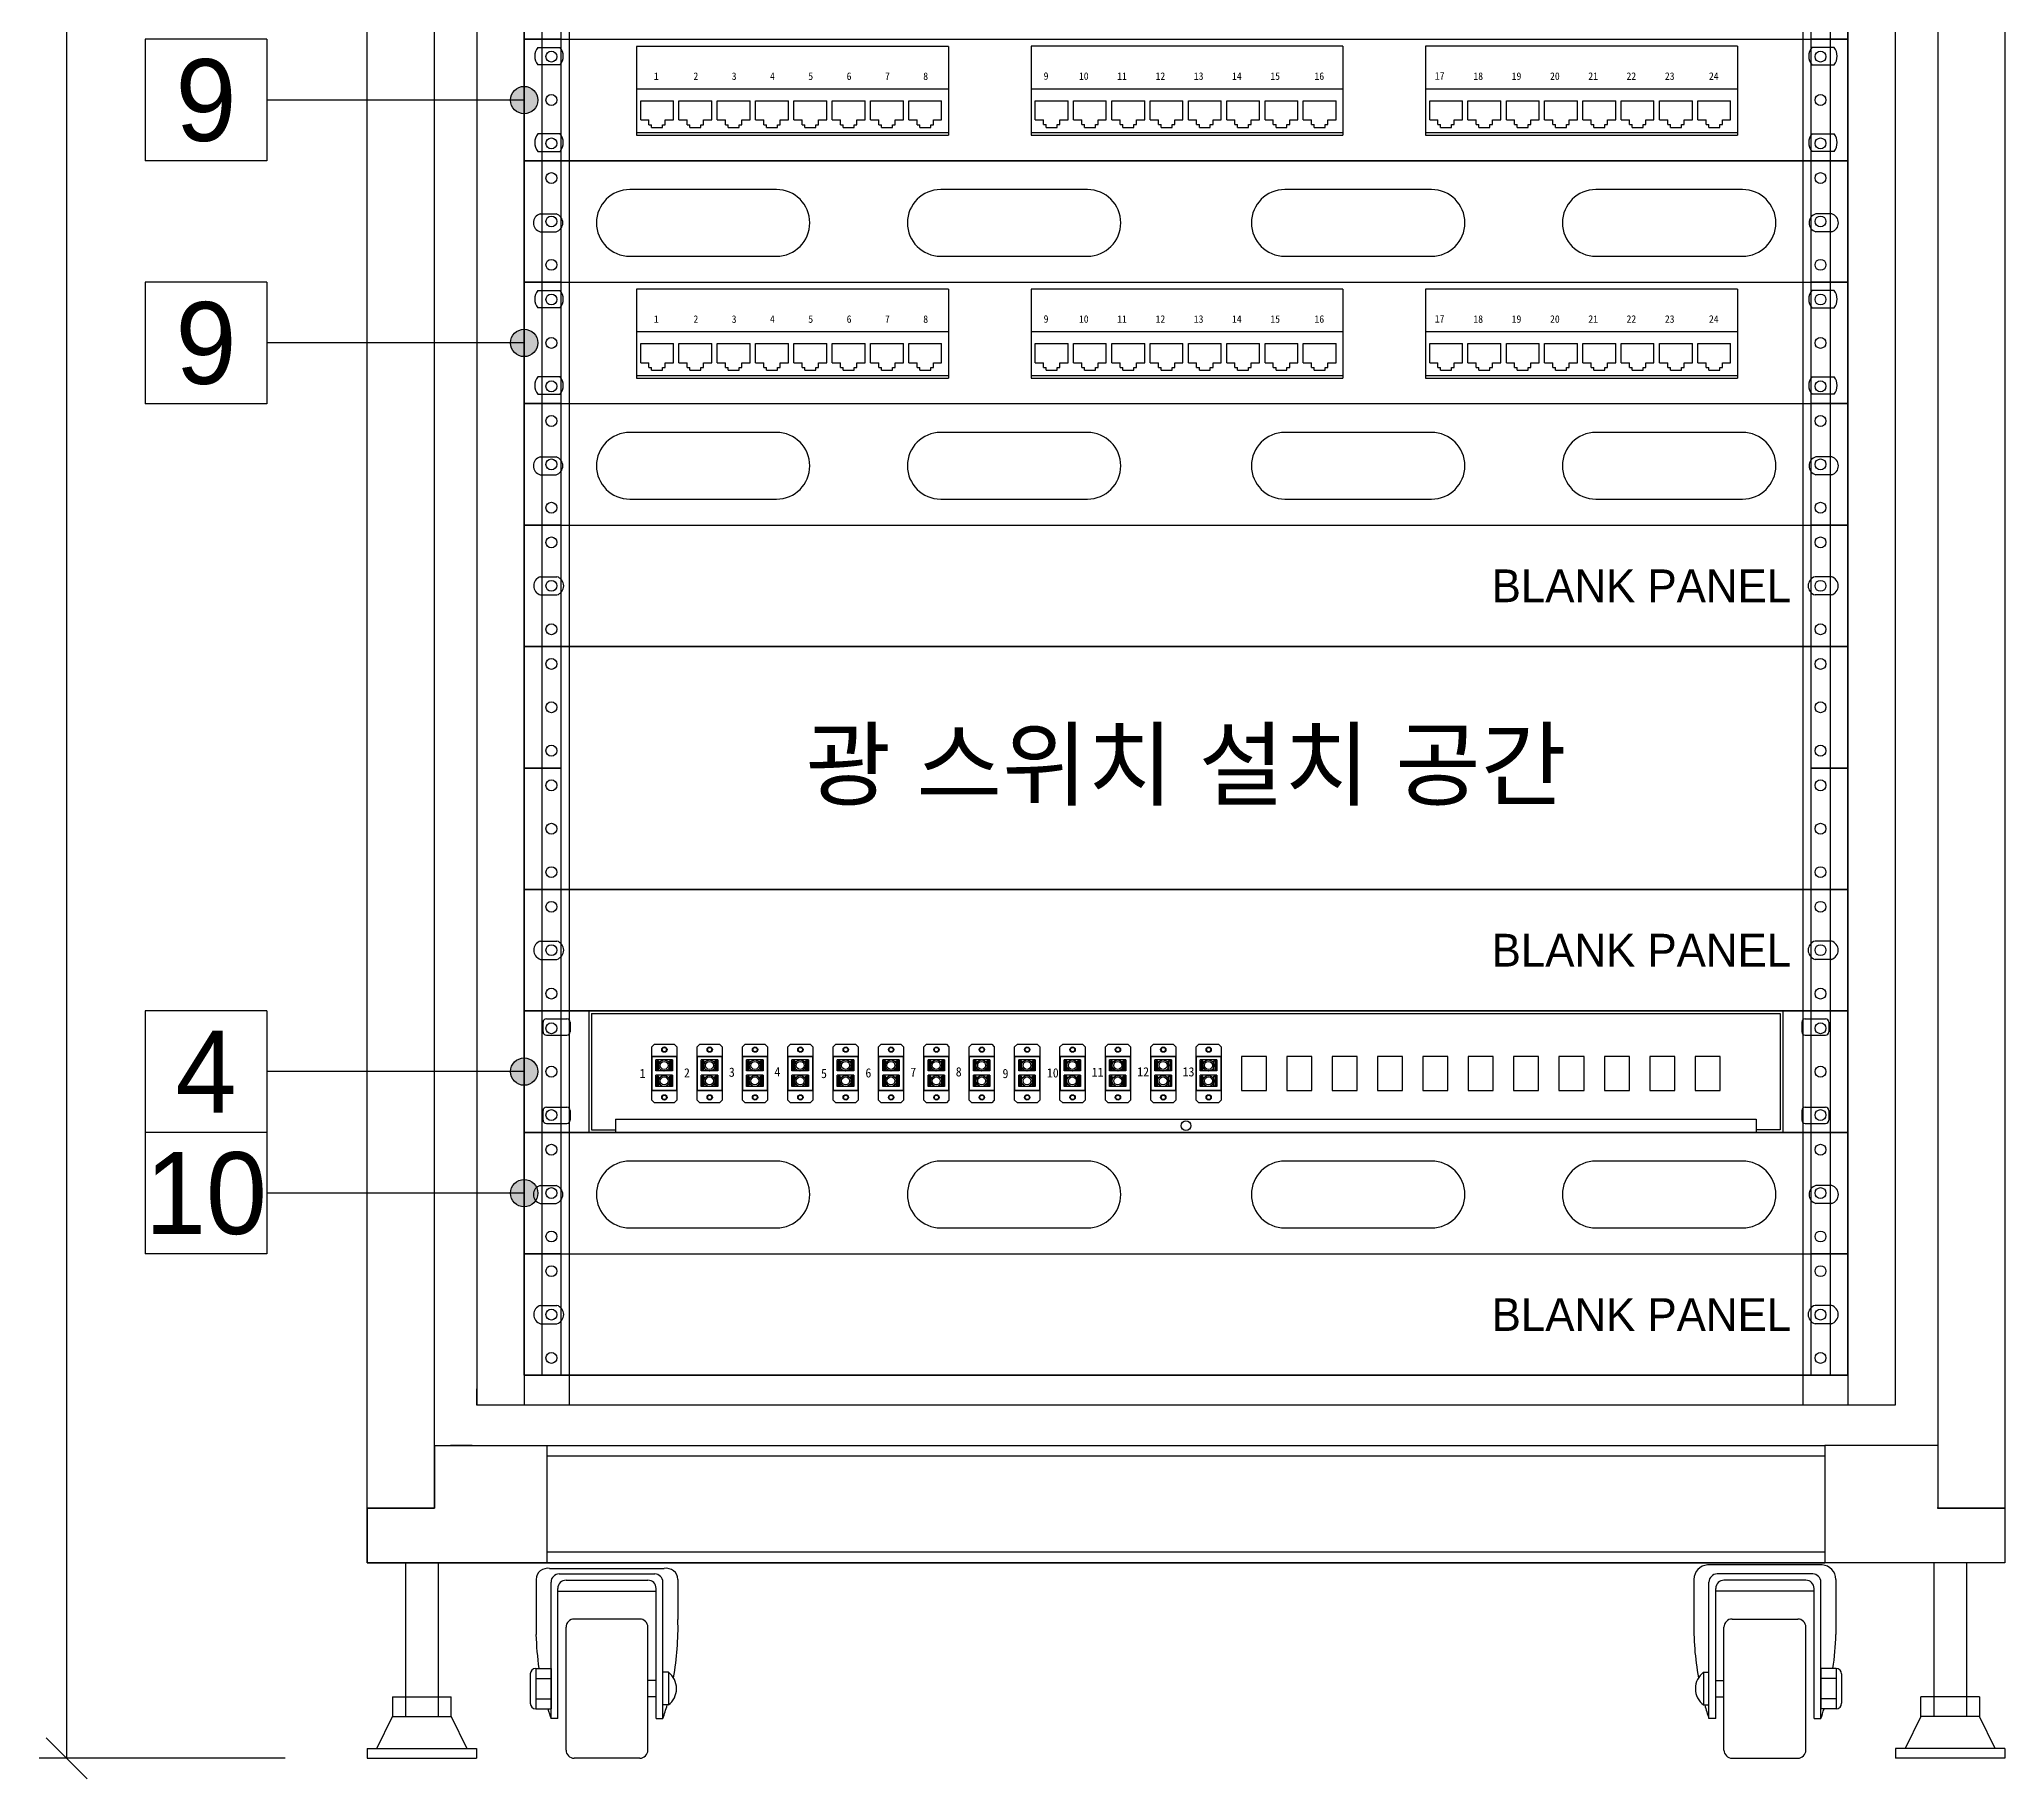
# Model space of a CAD drawing. Header units: millimetres. Extents: x 0 to 84100, y 0 to 29700.
# Drawn here: x 47709 to 52030, y 12669 to 16493 of the extents above; entities that cross this region are included whole.
import ezdxf
from ezdxf.enums import TextEntityAlignment as Align

# ---------------------------------------------------------------- set-up
doc = ezdxf.new("R2010")
doc.units = ezdxf.units.MM
doc.header["$LTSCALE"] = 1000
doc.layers.add('KEC-TEXT', color=6, linetype='Continuous')
doc.styles.add('나눔고딕', font='')
doc.styles.add('돋움체', font='')
doc.styles.get('나눔고딕').set_extended_font_data('나눔고딕')
doc.styles.get('돋움체').set_extended_font_data('DotumChe')

# ---------------------------------------------------------------- blocks, each defined once
blk = doc.blocks.new('_Oblique')
at = {"color": 0, "linetype": 'ByBlock', "lineweight": -2}
blk.add_line((-0.5, -0.5), (0.5, 0.5), dxfattribs=at)
blk = doc.blocks.new('RACK_36U')
at = {"color": 0}
for p, q in [((0, 1780), (0, 1800)), ((0, 1800), (600, 1800)), ((65.85, 1757), (65.85, 1800)), ((534.15, 1800), (65.85, 1800)), ((65.85, 1757), (65.85, 1799.91)), ((65.85, 1796), (534.15, 1796)), ((534.15, 1757), (534.15, 1800)), ((534.15, 1765.71), (534.15, 1799.91)), ((600, 1780), (600, 1800)), ((65.85, 1762.8), (65.85, 1792.8)), ((534.15, 1762.8), (534.15, 1792.8)), ((24.5, 1780), (0, 1780)), ((0, 1780), (24.5, 1780)), ((24.5, 1780), (24.5, 91.6)), ((575.5, 1780), (575.5, 91.6)), ((575.5, 1780), (600, 1780)), ((600, 1780), (575.5, 1780)), ((600, 1780), (600, 91.6)), ((65.85, 1757), (65.85, 1765.6)), ((534.15, 1760.91), (65.85, 1760.91)), ((24.5, 1757), (65.85, 1757)), ((40.15, 1757), (40.15, 129.3)), ((57.5, 1757), (57.5, 129.3)), ((534.15, 1757), (65.85, 1757)), ((65.85, 1757), (526.05, 1757)), ((73.95, 1757), (73.95, 129.3)), ((526.05, 1757), (526.05, 129.3)), ((559.85, 1757), (534.15, 1757)), ((542.5, 1757), (542.5, 129.3)), ((559.85, 1757), (575.5, 1757)), ((559.85, 1757), (559.85, 129.3)), ((542.5, 1742.3), (57.5, 1742.3)), ((64, 1742.3), (64, 140.3)), ((71, 1742.3), (64, 1742.3)), ((529, 1742.3), (536, 1742.3)), ((536, 1742.3), (536, 140.3)), ((71, 1697.8), (64, 1697.8)), ((529, 1697.8), (536, 1697.8)), ((71, 1653.3), (64, 1653.3)), ((529, 1653.3), (536, 1653.3)), ((71, 1608.8), (64, 1608.8)), ((529, 1608.8), (536, 1608.8)), ((71, 1564.3), (64, 1564.3)), ((529, 1564.3), (536, 1564.3)), ((71, 1519.8), (64, 1519.8)), ((529, 1519.8), (536, 1519.8)), ((71, 1475.3), (64, 1475.3)), ((529, 1475.3), (536, 1475.3)), ((71, 1430.8), (64, 1430.8)), ((529, 1430.8), (536, 1430.8)), ((71, 1386.3), (64, 1386.3)), ((529, 1386.3), (536, 1386.3)), ((71, 1341.8), (64, 1341.8)), ((529, 1341.8), (536, 1341.8)), ((71, 1297.3), (64, 1297.3)), ((529, 1297.3), (536, 1297.3)), ((71, 1252.8), (64, 1252.8)), ((529, 1252.8), (536, 1252.8)), ((71, 1208.3), (64, 1208.3)), ((529, 1208.3), (536, 1208.3)), ((71, 1163.8), (64, 1163.8)), ((529, 1163.8), (536, 1163.8)), ((71, 1119.3), (64, 1119.3)), ((529, 1119.3), (536, 1119.3)), ((71, 1074.8), (64, 1074.8)), ((529, 1074.8), (536, 1074.8)), ((71, 1030.3), (64, 1030.3)), ((529, 1030.3), (536, 1030.3)), ((71, 985.8), (64, 985.8)), ((529, 985.8), (536, 985.8)), ((71, 941.3), (64, 941.3)), ((529, 941.3), (536, 941.3)), ((71, 896.8), (64, 896.8)), ((529, 896.8), (536, 896.8)), ((71, 852.3), (64, 852.3)), ((529, 852.3), (536, 852.3)), ((71, 807.8), (64, 807.8)), ((529, 807.8), (536, 807.8)), ((71, 763.3), (64, 763.3)), ((529, 763.3), (536, 763.3)), ((71, 718.8), (64, 718.8)), ((529, 718.8), (536, 718.8)), ((71, 674.3), (64, 674.3)), ((529, 674.3), (536, 674.3)), ((71, 629.8), (64, 629.8)), ((529, 629.8), (536, 629.8)), ((71, 585.3), (64, 585.3)), ((529, 585.3), (536, 585.3)), ((71, 540.8), (64, 540.8)), ((529, 540.8), (536, 540.8)), ((71, 496.3), (64, 496.3)), ((529, 496.3), (536, 496.3)), ((71, 451.8), (64, 451.8)), ((529, 451.8), (536, 451.8)), ((71, 407.3), (64, 407.3)), ((529, 407.3), (536, 407.3)), ((71, 362.8), (64, 362.8)), ((529, 362.8), (536, 362.8)), ((71, 318.3), (64, 318.3)), ((529, 318.3), (536, 318.3)), ((71, 273.8), (64, 273.8)), ((529, 273.8), (536, 273.8)), ((71, 229.3), (64, 229.3)), ((529, 229.3), (536, 229.3)), ((57.5, 140.3), (542.5, 140.3)), ((40.15, 129.3), (40.15, 135.3)), ((57.65, 129.3), (40.15, 129.3)), ((559.85, 129.3), (40.15, 129.3)), ((24.7, 114.6), (24.7, 91.6)), ((24.7, 114.6), (65.85, 114.6)), ((38.5, 114.6), (30.5, 114.6)), ((65.85, 114.6), (534.15, 114.6)), ((65.85, 114.6), (65.85, 71.69)), ((65.85, 114.6), (65.85, 106)), ((65.85, 114.6), (65.85, 71.6)), ((534.15, 110.69), (65.85, 110.69)), ((65.85, 108.8), (65.85, 78.8)), ((534.15, 114.6), (534.15, 110.69)), ((534.15, 114.6), (534.15, 106)), ((534.15, 114.6), (534.15, 71.6)), ((575.5, 114.6), (534.15, 114.6)), ((534.15, 108.8), (534.15, 78.8)), ((24.5, 91.6), (0, 91.6)), ((0, 91.6), (0, 71.6)), ((0, 91.6), (24.7, 91.6)), ((18, 91.6), (6, 91.6)), ((24.7, 91.6), (24.5, 91.6)), ((600, 91.6), (575.3, 91.6)), ((575.5, 91.6), (600, 91.6)), ((600, 91.6), (600, 71.6)), ((65.85, 75.6), (534.15, 75.6)), ((0, 71.6), (65.85, 71.6)), ((14, 71.6, -31.6), (14, 22.5)), ((26, 71.6, -31.6), (26, 22.5)), ((61.85, 65.5, 31.6), (61.85, 45.28, 31.6)), ((65.85, 71.6), (534.15, 71.6)), ((66.85, 69.5, 31.6), (108.85, 69.5, 31.6)), ((70.35, 67.5, 31.6), (105.35, 67.5, 31.6)), ((72.85, 65.2, 31.6), (102.85, 65.2, 31.6)), ((113.85, 65.5, 31.6), (113.85, 50.88, 31.6)), ((486.15, 65.5, 31.6), (486.15, 50.88, 31.6)), ((533.15, 70.8, 31.6), (491.15, 70.8, 31.6)), ((529.65, 67.5, 31.6), (494.65, 67.5, 31.6)), ((527.15, 65.2, 31.6), (497.15, 65.2, 31.6)), ((600, 71.6), (534.15, 71.6)), ((538.15, 65.5, 31.6), (538.15, 45.28, 31.6)), ((574, 71.6, -31.6), (574, 22.5)), ((586, 71.6, -31.6), (586, 22.5)), ((67.35, 14.5, 31.6), (67.35, 64.5, 31.6)), ((69.85, 14.5, 31.6), (69.85, 62.2, 31.6)), ((69.85, 61.2, 31.6), (105.85, 61.2, 31.6)), ((105.85, 14.5, 31.6), (105.85, 62.2, 31.6)), ((108.35, 14.5, 31.6), (108.35, 64.5, 31.6)), ((491.65, 14.5, 31.6), (491.65, 64.5, 31.6)), ((494.15, 14.5, 31.6), (494.15, 62.2, 31.6)), ((530.15, 61.2, 31.6), (494.15, 61.2, 31.6)), ((530.15, 14.5, 31.6), (530.15, 62.2, 31.6)), ((532.65, 14.5, 31.6), (532.65, 64.5, 31.6)), ((99.85, 51, 31.6), (75.85, 51, 31.6)), ((500.15, 51, 31.6), (524.15, 51, 31.6)), ((72.85, 3, 31.6), (72.85, 48, 31.6)), ((102.85, 3, 31.6), (102.85, 48, 31.6)), ((497.15, 3, 31.6), (497.15, 48, 31.6)), ((527.15, 3, 31.6), (527.15, 48, 31.6)), ((59.75, 30.89, 31.6), (59.75, 20.11, 31.6)), ((61.75, 32.89, 31.6), (61.75, 18.11, 31.6)), ((61.75, 32.89, 31.6), (67.35, 32.89, 31.6)), ((61.75, 29.2, 31.6), (67.35, 29.2, 31.6)), ((67.35, 32.89, 31.6), (67.35, 18.11, 31.6)), ((110.35, 31.5, 31.6), (108.35, 31.5, 31.6)), ((110.35, 31.5, 31.6), (110.35, 19.5, 31.6)), ((489.65, 31.5, 31.6), (491.65, 31.5, 31.6)), ((489.65, 31.5, 31.6), (489.65, 19.5, 31.6)), ((532.65, 32.89, 31.6), (532.65, 18.11, 31.6)), ((538.25, 32.89, 31.6), (532.65, 32.89, 31.6)), ((538.25, 29.2, 31.6), (532.65, 29.2, 31.6)), ((538.25, 32.89, 31.6), (538.25, 18.11, 31.6)), ((540.25, 30.89, 31.6), (540.25, 20.11, 31.6)), ((9.25, 22.5), (30.75, 22.5)), ((9.25, 22.5), (9.25, 15.3)), ((14, 22.5), (14, 15.3)), ((26, 22.5), (26, 15.3)), ((30.75, 15.3), (30.75, 22.5)), ((61.75, 21.8, 31.6), (67.35, 21.8, 31.6)), ((105.85, 28.5, 31.6), (102.85, 28.5, 31.6)), ((105.85, 22.5, 31.6), (102.85, 22.5, 31.6)), ((494.15, 28.5, 31.6), (497.15, 28.5, 31.6)), ((494.15, 22.5, 31.6), (497.15, 22.5, 31.6)), ((538.25, 21.8, 31.6), (532.65, 21.8, 31.6)), ((590.75, 22.5), (569.25, 22.5)), ((569.25, 15.3), (569.25, 22.5)), ((574, 22.5), (574, 15.3)), ((586, 22.5), (586, 15.3)), ((590.75, 22.5), (590.75, 15.3)), ((3.5, 3.5), (9.25, 15.3)), ((9.25, 15.3), (30.75, 15.3)), ((30.75, 15.3), (36.5, 3.5)), ((61.75, 18.11, 31.6), (67.35, 18.11, 31.6)), ((69.85, 14.5, 31.6), (67.35, 14.5, 31.6)), ((105.85, 14.5, 31.6), (108.35, 14.5, 31.6)), ((110.35, 19.5, 31.6), (108.35, 19.5, 31.6)), ((489.65, 19.5, 31.6), (491.65, 19.5, 31.6)), ((494.15, 14.5, 31.6), (491.65, 14.5, 31.6)), ((530.15, 14.5, 31.6), (532.65, 14.5, 31.6)), ((538.25, 18.11, 31.6), (532.65, 18.11, 31.6)), ((569.25, 15.3), (563.5, 3.5)), ((590.75, 15.3), (569.25, 15.3)), ((596.5, 3.5), (590.75, 15.3)), ((0, 3.5), (0, 0)), ((0, 3.5), (40, 3.5)), ((0, 0), (40, 0)), ((40, 3.5), (40, 0)), ((99.85, 0, 31.6), (75.85, 0, 31.6)), ((500.15, 0, 31.6), (524.15, 0, 31.6)), ((560, 3.5), (560, 0)), ((600, 3.5), (560, 3.5)), ((600, 0), (560, 0)), ((600, 3.5), (600, 0))]:
    blk.add_line(p, q, dxfattribs=at)
for points in [[(0, 1800), (600, 1800), (600, 71.6), (0, 71.6)], [(57.5, 1742.3), (71, 1742.3), (71, 1697.8), (57.5, 1697.8)], [(542.5, 1742.3), (529, 1742.3), (529, 1697.8), (542.5, 1697.8)], [(57.5, 1697.8), (71, 1697.8), (71, 1653.3), (57.5, 1653.3)], [(542.5, 1697.8), (529, 1697.8), (529, 1653.3), (542.5, 1653.3)], [(57.5, 1653.3), (71, 1653.3), (71, 1608.8), (57.5, 1608.8)], [(542.5, 1653.3), (529, 1653.3), (529, 1608.8), (542.5, 1608.8)], [(57.5, 1608.8), (71, 1608.8), (71, 1564.3), (57.5, 1564.3)], [(542.5, 1608.8), (529, 1608.8), (529, 1564.3), (542.5, 1564.3)], [(57.5, 1564.3), (71, 1564.3), (71, 1519.8), (57.5, 1519.8)], [(542.5, 1564.3), (529, 1564.3), (529, 1519.8), (542.5, 1519.8)], [(57.5, 1519.8), (71, 1519.8), (71, 1475.3), (57.5, 1475.3)], [(542.5, 1519.8), (529, 1519.8), (529, 1475.3), (542.5, 1475.3)], [(57.5, 1475.3), (71, 1475.3), (71, 1430.8), (57.5, 1430.8)], [(542.5, 1475.3), (529, 1475.3), (529, 1430.8), (542.5, 1430.8)], [(57.5, 1430.8), (71, 1430.8), (71, 1386.3), (57.5, 1386.3)], [(542.5, 1430.8), (529, 1430.8), (529, 1386.3), (542.5, 1386.3)], [(57.5, 1386.3), (71, 1386.3), (71, 1341.8), (57.5, 1341.8)], [(542.5, 1386.3), (529, 1386.3), (529, 1341.8), (542.5, 1341.8)], [(57.5, 1341.8), (71, 1341.8), (71, 1297.3), (57.5, 1297.3)], [(542.5, 1341.8), (529, 1341.8), (529, 1297.3), (542.5, 1297.3)], [(57.5, 1297.3), (71, 1297.3), (71, 1252.8), (57.5, 1252.8)], [(542.5, 1297.3), (529, 1297.3), (529, 1252.8), (542.5, 1252.8)], [(57.5, 1252.8), (71, 1252.8), (71, 1208.3), (57.5, 1208.3)], [(542.5, 1252.8), (529, 1252.8), (529, 1208.3), (542.5, 1208.3)], [(57.5, 1208.3), (71, 1208.3), (71, 1163.8), (57.5, 1163.8)], [(542.5, 1208.3), (529, 1208.3), (529, 1163.8), (542.5, 1163.8)], [(57.5, 1163.8), (71, 1163.8), (71, 1119.3), (57.5, 1119.3)], [(542.5, 1163.8), (529, 1163.8), (529, 1119.3), (542.5, 1119.3)], [(57.5, 1119.3), (71, 1119.3), (71, 1074.8), (57.5, 1074.8)], [(542.5, 1119.3), (529, 1119.3), (529, 1074.8), (542.5, 1074.8)], [(57.5, 1074.8), (71, 1074.8), (71, 1030.3), (57.5, 1030.3)], [(542.5, 1074.8), (529, 1074.8), (529, 1030.3), (542.5, 1030.3)], [(57.5, 1030.3), (71, 1030.3), (71, 985.8), (57.5, 985.8)], [(542.5, 1030.3), (529, 1030.3), (529, 985.8), (542.5, 985.8)], [(57.5, 985.8), (71, 985.8), (71, 941.3), (57.5, 941.3)], [(542.5, 985.8), (529, 985.8), (529, 941.3), (542.5, 941.3)], [(57.5, 941.3), (71, 941.3), (71, 896.8), (57.5, 896.8)], [(542.5, 941.3), (529, 941.3), (529, 896.8), (542.5, 896.8)], [(57.5, 896.8), (71, 896.8), (71, 852.3), (57.5, 852.3)], [(542.5, 896.8), (529, 896.8), (529, 852.3), (542.5, 852.3)], [(57.5, 852.3), (71, 852.3), (71, 807.8), (57.5, 807.8)], [(542.5, 852.3), (529, 852.3), (529, 807.8), (542.5, 807.8)], [(57.5, 807.8), (71, 807.8), (71, 763.3), (57.5, 763.3)], [(542.5, 807.8), (529, 807.8), (529, 763.3), (542.5, 763.3)], [(57.5, 763.3), (71, 763.3), (71, 718.8), (57.5, 718.8)], [(542.5, 763.3), (529, 763.3), (529, 718.8), (542.5, 718.8)], [(57.5, 718.8), (71, 718.8), (71, 674.3), (57.5, 674.3)], [(542.5, 718.8), (529, 718.8), (529, 674.3), (542.5, 674.3)], [(57.5, 674.3), (71, 674.3), (71, 629.8), (57.5, 629.8)], [(542.5, 674.3), (529, 674.3), (529, 629.8), (542.5, 629.8)], [(57.5, 629.8), (71, 629.8), (71, 585.3), (57.5, 585.3)], [(542.5, 629.8), (529, 629.8), (529, 585.3), (542.5, 585.3)], [(57.5, 585.3), (71, 585.3), (71, 540.8), (57.5, 540.8)], [(542.5, 585.3), (529, 585.3), (529, 540.8), (542.5, 540.8)], [(57.5, 540.8), (71, 540.8), (71, 496.3), (57.5, 496.3)], [(542.5, 540.8), (529, 540.8), (529, 496.3), (542.5, 496.3)], [(57.5, 496.3), (71, 496.3), (71, 451.8), (57.5, 451.8)], [(542.5, 496.3), (529, 496.3), (529, 451.8), (542.5, 451.8)], [(57.5, 451.8), (71, 451.8), (71, 407.3), (57.5, 407.3)], [(542.5, 451.8), (529, 451.8), (529, 407.3), (542.5, 407.3)], [(57.5, 407.3), (71, 407.3), (71, 362.8), (57.5, 362.8)], [(542.5, 407.3), (529, 407.3), (529, 362.8), (542.5, 362.8)], [(57.5, 362.8), (71, 362.8), (71, 318.3), (57.5, 318.3)], [(542.5, 362.8), (529, 362.8), (529, 318.3), (542.5, 318.3)], [(57.5, 318.3), (71, 318.3), (71, 273.8), (57.5, 273.8)], [(542.5, 318.3), (529, 318.3), (529, 273.8), (542.5, 273.8)], [(57.5, 273.8), (71, 273.8), (71, 229.3), (57.5, 229.3)], [(542.5, 273.8), (529, 273.8), (529, 229.3), (542.5, 229.3)], [(57.5, 229.3), (71, 229.3), (71, 184.8), (57.5, 184.8)], [(542.5, 229.3), (529, 229.3), (529, 184.8), (542.5, 184.8)], [(57.5, 184.8), (71, 184.8), (71, 140.3), (57.5, 140.3)], [(542.5, 184.8), (529, 184.8), (529, 140.3), (542.5, 140.3)]]:
    blk.add_lwpolyline(points, close=True, dxfattribs=at)
for centre in [(67.5, 1735.95), (532.5, 1735.95), (67.5, 1720.05), (532.5, 1720.05), (67.5, 1704.15), (532.5, 1704.15), (67.5, 1691.45), (532.5, 1691.45), (67.5, 1675.55), (532.5, 1675.55), (67.5, 1659.65), (532.5, 1659.65), (67.5, 1646.95), (532.5, 1646.95), (67.5, 1631.05), (532.5, 1631.05), (67.5, 1615.15), (532.5, 1615.15), (67.5, 1602.45), (532.5, 1602.45), (67.5, 1586.55), (532.5, 1586.55), (67.5, 1570.65), (532.5, 1570.65), (67.5, 1557.95), (532.5, 1557.95), (67.5, 1542.05), (532.5, 1542.05), (67.5, 1526.15), (532.5, 1526.15), (67.5, 1513.45), (532.5, 1513.45), (67.5, 1497.55), (532.5, 1497.55), (67.5, 1481.65), (532.5, 1481.65), (67.5, 1468.95), (532.5, 1468.95), (67.5, 1453.05), (532.5, 1453.05), (67.5, 1437.15), (532.5, 1437.15), (67.5, 1424.45), (532.5, 1424.45), (67.5, 1408.55), (532.5, 1408.55), (67.5, 1392.65), (532.5, 1392.65), (67.5, 1379.95), (532.5, 1379.95), (67.5, 1364.05), (532.5, 1364.05), (67.5, 1348.15), (532.5, 1348.15), (67.5, 1335.45), (532.5, 1335.45), (67.5, 1319.55), (532.5, 1319.55), (67.5, 1303.65), (532.5, 1303.65), (67.5, 1290.95), (532.5, 1290.95), (67.5, 1275.05), (532.5, 1275.05), (67.5, 1259.15), (532.5, 1259.15), (67.5, 1246.45), (532.5, 1246.45), (67.5, 1230.55), (532.5, 1230.55), (67.5, 1214.65), (532.5, 1214.65), (67.5, 1201.95), (532.5, 1201.95), (67.5, 1186.05), (532.5, 1186.05), (67.5, 1170.15), (532.5, 1170.15), (67.5, 1157.45), (532.5, 1157.45), (67.5, 1141.55), (532.5, 1141.55), (67.5, 1125.65), (532.5, 1125.65), (67.5, 1112.95), (532.5, 1112.95), (67.5, 1097.05), (532.5, 1097.05), (67.5, 1081.15), (532.5, 1081.15), (67.5, 1068.45), (532.5, 1068.45), (67.5, 1052.55), (532.5, 1052.55), (67.5, 1036.65), (532.5, 1036.65), (67.5, 1023.95), (532.5, 1023.95), (67.5, 1008.05), (532.5, 1008.05), (67.5, 992.15), (532.5, 992.15), (67.5, 979.45), (532.5, 979.45), (67.5, 963.55), (532.5, 963.55), (67.5, 947.65), (532.5, 947.65), (67.5, 934.95), (532.5, 934.95), (67.5, 919.05), (532.5, 919.05), (67.5, 903.15), (532.5, 903.15), (67.5, 890.45), (532.5, 890.45), (67.5, 874.55), (532.5, 874.55), (67.5, 858.65), (532.5, 858.65), (67.5, 845.95), (532.5, 845.95), (67.5, 830.05), (532.5, 830.05), (67.5, 814.15), (532.5, 814.15), (67.5, 801.45), (532.5, 801.45), (67.5, 785.55), (532.5, 785.55), (67.5, 769.65), (532.5, 769.65), (67.5, 756.95), (532.5, 756.95), (67.5, 741.05), (532.5, 741.05), (67.5, 725.15), (532.5, 725.15), (67.5, 712.45), (532.5, 712.45), (67.5, 696.55), (532.5, 696.55), (67.5, 680.65), (532.5, 680.65), (67.5, 667.95), (532.5, 667.95), (67.5, 652.05), (532.5, 652.05), (67.5, 636.15), (532.5, 636.15), (67.5, 623.45), (532.5, 623.45), (67.5, 607.55), (532.5, 607.55), (67.5, 591.65), (532.5, 591.65), (67.5, 578.95), (532.5, 578.95), (67.5, 563.05), (532.5, 563.05), (67.5, 547.15), (532.5, 547.15), (67.5, 534.45), (532.5, 534.45), (67.5, 518.55), (532.5, 518.55), (67.5, 502.65), (532.5, 502.65), (67.5, 489.95), (532.5, 489.95), (67.5, 474.05), (532.5, 474.05), (67.5, 458.15), (532.5, 458.15), (67.5, 445.45), (532.5, 445.45), (67.5, 429.55), (532.5, 429.55), (67.5, 413.65), (532.5, 413.65), (67.5, 400.95), (532.5, 400.95), (67.5, 385.05), (532.5, 385.05), (67.5, 369.15), (532.5, 369.15), (67.5, 356.45), (532.5, 356.45), (67.5, 340.55), (532.5, 340.55), (67.5, 324.65), (532.5, 324.65), (67.5, 311.95), (532.5, 311.95), (67.5, 296.05), (532.5, 296.05), (67.5, 280.15), (532.5, 280.15), (67.5, 267.45), (532.5, 267.45), (67.5, 251.55), (532.5, 251.55), (67.5, 235.65), (532.5, 235.65), (67.5, 222.95), (532.5, 222.95), (67.5, 207.05), (532.5, 207.05), (67.5, 191.15), (532.5, 191.15), (67.5, 178.45), (532.5, 178.45), (67.5, 162.55), (532.5, 162.55), (67.5, 146.65), (532.5, 146.65)]:
    blk.add_circle(centre, 2, dxfattribs=at)
for centre, radius, start, end in [((66.08, 65.34, 31.6), 4.23, 79.49898, 177.82064), ((70.35, 64.5, 31.6), 3, 90, 180), ((72.85, 62.2, 31.6), 3, 90, 180), ((102.85, 62.2, 31.6), 3, 0, 90), ((105.35, 64.5, 31.6), 3, 0, 90), ((109.62, 65.34, 31.6), 4.23, 2.17936, 100.50102), ((491.41, 65.54, 31.6), 5.26, 92.87019, 180.46648), ((494.65, 64.5, 31.6), 3, 90, 180), ((497.15, 62.2, 31.6), 3, 90, 180), ((527.15, 62.2, 31.6), 3, 0, 90), ((529.65, 64.5, 31.6), 3, 0, 90), ((532.89, 65.54, 31.6), 5.26, 359.53352, 87.12981), ((75.85, 48, 31.6), 3, 90, 180), ((99.85, 48, 31.6), 3, 0, 90), ((9.28, 48.08, 31.6), 104.61, 349.74689, 1.53376), ((590.72, 48.08, 31.6), 104.61, 178.46624, 190.25311), ((500.15, 48, 31.6), 3, 90, 180), ((524.15, 48, 31.6), 3, 0, 90), ((166.42, 48.08, 31.6), 104.61, 181.53376, 188.35139), ((433.58, 48.08, 31.6), 104.61, 351.64861, 358.46624), ((61.75, 30.89, 31.6), 2, 90, 180), ((105.85, 25.5, 31.6), 7.5, 306.8699, 53.1301), ((494.15, 25.5, 31.6), 7.5, 126.8699, 233.1301), ((538.25, 30.89, 31.6), 2, 0, 90), ((61.75, 20.11, 31.6), 2, 180, 270), ((166.42, 48.08, 31.6), 104.61, 196.65051, 198.72593), ((9.28, 48.08, 31.6), 104.61, 341.27407, 344.14256), ((590.72, 48.08, 31.6), 104.61, 195.85744, 198.72593), ((433.58, 48.08, 31.6), 104.61, 341.27407, 343.34949), ((538.25, 20.11, 31.6), 2, 270, 0), ((75.85, 3, 31.6), 3, 180, 270), ((99.85, 3, 31.6), 3, 270, 0), ((500.15, 3, 31.6), 3, 180, 270), ((524.15, 3, 31.6), 3, 270, 0)]:
    blk.add_arc(centre, radius, start, end, dxfattribs=at)
blk = doc.blocks.new('lcdfasdf')
at = {"color": 0}
for p, q in [((2222926, 1044790), (2222953, 1044816)), ((2222926, 1044258), (2222926, 1044790)), ((2222926, 1044354), (2222926, 1044693)), ((2222926, 1044693), (2223175, 1044693)), ((2222953, 1044816), (2223149, 1044816)), ((2223131, 1044659), (2222967, 1044659)), ((2222967, 1044549), (2222967, 1044659)), ((2222979, 1044659), (2222979, 1044549)), ((2223118, 1044659), (2223118, 1044549)), ((2223131, 1044659), (2223131, 1044549)), ((2223149, 1044816), (2223175, 1044790)), ((2223175, 1044790), (2223175, 1044258)), ((2223175, 1044693), (2223175, 1044354)), ((2223131, 1044549), (2222967, 1044549)), ((2223131, 1044506), (2222967, 1044506)), ((2222967, 1044395), (2222967, 1044506)), ((2222979, 1044556), (2222979, 1044651)), ((2222979, 1044651), (2222994, 1044651)), ((2222979, 1044556), (2222994, 1044556)), ((2222979, 1044506), (2222979, 1044395)), ((2222979, 1044403), (2222979, 1044498)), ((2222979, 1044498), (2222994, 1044498)), ((2222994, 1044556), (2222994, 1044651)), ((2222994, 1044403), (2222994, 1044498)), ((2223104, 1044556), (2223104, 1044651)), ((2223104, 1044651), (2223118, 1044651)), ((2223104, 1044556), (2223118, 1044556)), ((2223104, 1044403), (2223104, 1044498)), ((2223104, 1044498), (2223118, 1044498)), ((2223118, 1044556), (2223118, 1044651)), ((2223118, 1044506), (2223118, 1044395)), ((2223118, 1044403), (2223118, 1044498)), ((2223131, 1044506), (2223131, 1044395)), ((2223175, 1044354), (2222926, 1044354)), ((2223131, 1044395), (2222967, 1044395)), ((2222979, 1044403), (2222994, 1044403)), ((2223104, 1044403), (2223118, 1044403)), ((2222926, 1044258), (2222953, 1044231)), ((2223149, 1044231), (2222953, 1044231)), ((2223175, 1044258), (2223149, 1044231))]:
    blk.add_line(p, q, dxfattribs=at)
for centre, radius in [((2223049, 1044604), 55.2), ((2223051, 1044762), 26.5), ((2223051, 1044762), 21.2), ((2223049, 1044450), 55.2), ((2223049, 1044604), 39.4), ((2223049, 1044450), 39.4), ((2223051, 1044286), 26.5), ((2223051, 1044286), 21.2)]:
    blk.add_circle(centre, radius, dxfattribs=at)
blk = doc.blocks.new('26CORE')
at = {"color": 0}
for p, q in [((0, 44.5), (0, 0)), ((23.76, 44.5), (23.76, 0)), ((24.74, 43.52), (460.26, 43.52)), ((24.74, 43.52), (24.74, 0.98)), ((460.26, 43.52), (460.26, 0.98)), ((461.23, 44.5), (461.23, 0)), ((485, 0), (485, 44.5)), ((6.91, 40.38), (6.91, 36.83)), ((8.17, 41.63), (15.6, 41.63)), ((16.85, 40.38), (16.85, 36.83)), ((468.14, 40.38), (468.14, 36.83)), ((469.4, 41.63), (476.83, 41.63)), ((478.08, 40.38), (478.08, 36.83)), ((8.17, 35.57), (15.6, 35.57)), ((469.4, 35.57), (476.83, 35.57)), ((46.78, 27.8), (46.78, 15.32)), ((55.95, 27.8), (46.78, 27.8)), ((55.95, 15.32), (55.95, 27.8)), ((63.4, 27.8), (63.4, 15.32)), ((72.57, 27.8), (63.4, 27.8)), ((72.57, 15.32), (72.57, 27.8)), ((80.02, 27.8), (80.02, 15.32)), ((89.19, 27.8), (80.02, 27.8)), ((89.19, 15.32), (89.19, 27.8)), ((96.64, 27.8), (96.64, 15.32)), ((105.81, 27.8), (96.64, 27.8)), ((105.81, 15.32), (105.81, 27.8)), ((113.26, 27.8), (113.26, 15.32)), ((122.43, 27.8), (113.26, 27.8)), ((122.43, 15.32), (122.43, 27.8)), ((129.88, 27.8), (129.88, 15.32)), ((139.05, 27.8), (129.88, 27.8)), ((139.05, 15.32), (139.05, 27.8)), ((146.5, 27.8), (146.5, 15.32)), ((155.67, 27.8), (146.5, 27.8)), ((155.67, 15.32), (155.67, 27.8)), ((163.12, 27.8), (163.12, 15.32)), ((172.29, 27.8), (163.12, 27.8)), ((172.29, 15.32), (172.29, 27.8)), ((179.74, 27.8), (179.74, 15.32)), ((188.91, 27.8), (179.74, 27.8)), ((188.91, 15.32), (188.91, 27.8)), ((196.36, 27.8), (196.36, 15.32)), ((205.53, 27.8), (196.36, 27.8)), ((205.53, 15.32), (205.53, 27.8)), ((212.98, 27.8), (212.98, 15.32)), ((222.15, 27.8), (212.98, 27.8)), ((222.15, 15.32), (222.15, 27.8)), ((229.6, 27.8), (229.6, 15.32)), ((238.77, 27.8), (229.6, 27.8)), ((238.77, 15.32), (238.77, 27.8)), ((246.22, 27.8), (246.22, 15.32)), ((255.39, 27.8), (246.22, 27.8)), ((255.39, 15.32), (255.39, 27.8)), ((262.84, 27.8), (262.84, 15.32)), ((272.01, 27.8), (262.84, 27.8)), ((272.01, 15.32), (272.01, 27.8)), ((279.46, 27.8), (279.46, 15.32)), ((288.63, 27.8), (279.46, 27.8)), ((288.63, 15.32), (288.63, 27.8)), ((296.09, 27.8), (296.09, 15.32)), ((305.25, 27.8), (296.09, 27.8)), ((305.25, 15.32), (305.25, 27.8)), ((312.71, 27.8), (312.71, 15.32)), ((321.88, 27.8), (312.71, 27.8)), ((321.88, 15.32), (321.88, 27.8)), ((329.33, 27.8), (329.33, 15.32)), ((338.5, 27.8), (329.33, 27.8)), ((338.5, 15.32), (338.5, 27.8)), ((345.95, 27.8), (345.95, 15.32)), ((355.12, 27.8), (345.95, 27.8)), ((355.12, 15.32), (355.12, 27.8)), ((362.57, 27.8), (362.57, 15.32)), ((371.74, 27.8), (362.57, 27.8)), ((371.74, 15.32), (371.74, 27.8)), ((379.19, 27.8), (379.19, 15.32)), ((388.36, 27.8), (379.19, 27.8)), ((388.36, 15.32), (388.36, 27.8)), ((395.81, 27.8), (395.81, 15.32)), ((404.98, 27.8), (395.81, 27.8)), ((404.98, 15.32), (404.98, 27.8)), ((412.43, 27.8), (412.43, 15.32)), ((421.6, 27.8), (412.43, 27.8)), ((421.6, 15.32), (421.6, 27.8)), ((429.05, 27.8), (429.05, 15.32)), ((438.22, 27.8), (429.05, 27.8)), ((438.22, 15.32), (438.22, 27.8)), ((46.78, 15.32), (55.95, 15.32)), ((63.4, 15.32), (72.57, 15.32)), ((80.02, 15.32), (89.19, 15.32)), ((96.64, 15.32), (105.81, 15.32)), ((113.26, 15.32), (122.43, 15.32)), ((129.88, 15.32), (139.05, 15.32)), ((146.5, 15.32), (155.67, 15.32)), ((163.12, 15.32), (172.29, 15.32)), ((179.74, 15.32), (188.91, 15.32)), ((196.36, 15.32), (205.53, 15.32)), ((212.98, 15.32), (222.15, 15.32)), ((229.6, 15.32), (238.77, 15.32)), ((246.22, 15.32), (255.39, 15.32)), ((262.84, 15.32), (272.01, 15.32)), ((279.46, 15.32), (288.63, 15.32)), ((296.09, 15.32), (305.25, 15.32)), ((312.71, 15.32), (321.88, 15.32)), ((329.33, 15.32), (338.5, 15.32)), ((345.95, 15.32), (355.12, 15.32)), ((362.57, 15.32), (371.74, 15.32)), ((379.19, 15.32), (388.36, 15.32)), ((395.81, 15.32), (404.98, 15.32)), ((412.43, 15.32), (421.6, 15.32)), ((429.05, 15.32), (438.22, 15.32)), ((6.91, 8.02), (6.91, 4.47)), ((8.17, 9.27), (15.6, 9.27)), ((16.85, 8.02), (16.85, 4.47)), ((468.14, 8.02), (468.14, 4.47)), ((469.4, 9.27), (476.83, 9.27)), ((478.08, 8.02), (478.08, 4.47)), ((8.17, 3.22), (15.6, 3.22)), ((24.74, 0.98), (33.52, 0.98)), ((33.52, 4.88), (451.48, 4.88)), ((33.52, 4.88), (33.52, 0)), ((451.48, 4.88), (451.48, 0)), ((460.26, 0.98), (451.48, 0.98)), ((469.4, 3.22), (476.83, 3.22))]:
    blk.add_line(p, q, dxfattribs=at)
blk.add_lwpolyline([(0, 44.5), (485, 44.5), (485, 0), (0, 0)], close=True, dxfattribs=at)
blk.add_circle((242.5, 2.44), 1.76, dxfattribs=at)
for centre, start, end in [((8.17, 40.38), 90, 180), ((8.17, 36.83), 180, 270), ((15.6, 40.38), 0, 90), ((15.6, 36.83), 270, 0), ((469.4, 40.38), 90, 180), ((469.4, 36.83), 180, 270), ((476.83, 40.38), 0, 90), ((476.83, 36.83), 270, 0), ((8.17, 8.02), 90, 180), ((15.6, 8.02), 0, 90), ((469.4, 8.02), 90, 180), ((476.83, 8.02), 0, 90), ((8.17, 4.47), 180, 270), ((15.6, 4.47), 270, 0), ((469.4, 4.47), 180, 270), ((476.83, 4.47), 270, 0)]:
    blk.add_arc(centre, 1.25, start, end, dxfattribs=at)
at = {"color": 0, "xscale": 0.0368463320600703, "yscale": 0.0368463320600703, "zscale": 0.0368463320600703}
for p in [(-81859.9, -38465.31), (-81843.28, -38465.31), (-81826.66, -38465.31), (-81810.04, -38465.31), (-81793.42, -38465.31), (-81776.8, -38465.31), (-81760.18, -38465.31), (-81743.56, -38465.31), (-81726.94, -38465.31), (-81710.32, -38465.31), (-81693.7, -38465.31), (-81677.07, -38465.31), (-81660.45, -38465.31)]:
    blk.add_blockref('lcdfasdf', p, dxfattribs=at)
at = {"color": 0, "style": '돋움체'}
for s, height, p in [('1', 3.37, (42.31, 19.89)), ('2', 3.37, (58.56, 20.12)), ('3', 3.37, (75.01, 20.37)), ('4', 3.37, (91.68, 20.5)), ('5', 3.37, (108.79, 19.89)), ('6', 3.37, (125.05, 20.12)), ('7', 3.37, (141.49, 20.37)), ('8', 3.37, (158.16, 20.5)), ('9', 3.37, (175.28, 19.89)), ('10', 3.369, (191.53, 20.12)), ('11', 3.369, (207.97, 20.37)), ('12', 3.369, (224.64, 20.5)), ('13', 3.369, (241.26, 20.5))]:
    blk.add_text(s, height=height, dxfattribs=at).set_placement(p)
blk = doc.blocks.new('ENTRY PANEL')
at = {"color": 0}
for p, q in [((0, 44.5), (0, 0)), ((0, 44.5), (485, 44.5)), ((485, 44.5), (485, 0)), ((92.45, 33.96), (38.7, 33.96)), ((206.39, 33.96), (152.64, 33.96)), ((332.48, 33.96), (278.73, 33.96)), ((446.43, 33.96), (392.68, 33.96)), ((5.86, 25.02), (11.73, 25.02)), ((479.14, 25.02), (473.27, 25.02)), ((5.86, 18.47), (11.73, 18.47)), ((479.14, 18.47), (473.27, 18.47)), ((38.7, 9.53), (92.45, 9.53)), ((152.64, 9.53), (206.39, 9.53)), ((278.73, 9.53), (332.48, 9.53)), ((392.68, 9.53), (446.43, 9.53)), ((0, 0), (485, 0))]:
    blk.add_line(p, q, dxfattribs=at)
for centre, radius, start, end in [((38.7, 21.74), 12.22, 90, 270), ((92.45, 21.74), 12.22, 270, 90), ((152.64, 21.74), 12.22, 90, 270), ((206.39, 21.74), 12.22, 270, 90), ((278.73, 21.74), 12.22, 90, 270), ((332.48, 21.74), 12.22, 270, 90), ((392.68, 21.74), 12.22, 90, 270), ((446.43, 21.74), 12.22, 270, 90), ((6.84, 21.74), 3.42, 106.60155, 253.39845), ((10.75, 21.74), 3.42, 286.60155, 73.39845), ((474.25, 21.74), 3.42, 106.60155, 253.39845), ((478.16, 21.74), 3.42, 286.60155, 73.39845)]:
    blk.add_arc(centre, radius, start, end, dxfattribs=at)
blk = doc.blocks.new('*U33')
at = {"color": 0}
for p, q in [((0, 44.5), (485, 44.5)), ((0, 44.5), (0, 0)), ((485, 44.5), (485, 0)), ((6, 25.6), (12, 25.6)), ((479, 25.6), (473, 25.6)), ((6, 18.9), (12, 18.9)), ((479, 18.9), (473, 18.9)), ((0, 0), (485, 0))]:
    blk.add_line(p, q, dxfattribs=at)
blk.add_lwpolyline([(0, 44.5), (485, 44.5), (485, 0), (0, 0)], close=True, dxfattribs=at)
for centre, start, end in [((7, 22.25), 106.60155, 253.39845), ((11, 22.25), 286.60155, 73.39845), ((474, 22.25), 106.60155, 253.39845), ((478, 22.25), 286.60155, 73.39845)]:
    blk.add_arc(centre, 3.5, start, end, dxfattribs=at)
at = {"color": 0, "style": '나눔고딕'}
blk.add_text('BLANK PANEL', height=12, dxfattribs=at).set_placement((464.23, 22.25), align=Align.MIDDLE_RIGHT)
blk = doc.blocks.new('*U34')
h = blk.add_hatch(color=0)
h.dxf.hatch_style = 1
h.paths.add_polyline_path([(143.83, 22.25, -1), (133.81, 22.25, -1)])
at = {"color": 0}
for p, q in [((0, 44.5), (0, 0)), ((44.5, 44.5), (0, 44.5)), ((44.5, 44.5), (44.5, 0)), ((138.82, 22.25), (44.5, 22.25)), ((44.5, 0), (0, 0))]:
    blk.add_line(p, q, dxfattribs=at)
blk.add_lwpolyline([(44.5, 22.25), (44.5, 22.25)], dxfattribs=at)
blk.add_circle((138.82, 22.25), 5.01, dxfattribs=at)
blk = doc.blocks.new('PATCH')
at = {"color": 0, "lineweight": -3}
for p, q in [((4.99, 41.52), (13.2, 41.52)), ((41.19, 41.93), (41.19, 9.37)), ((155.43, 41.93), (41.19, 41.93)), ((155.43, 41.93), (155.43, 9.37)), ((299.98, 41.95), (185.74, 41.95)), ((185.74, 41.95), (185.74, 9.39)), ((299.98, 41.95), (299.98, 9.39)), ((444.52, 41.95), (330.29, 41.95)), ((330.29, 41.95), (330.29, 9.39)), ((444.52, 41.95), (444.52, 9.39)), ((479.99, 41.52), (471.77, 41.52)), ((13.2, 35.11), (4.99, 35.11)), ((471.77, 35.11), (479.99, 35.11)), ((41.19, 26.4), (155.43, 26.4)), ((42.71, 14.99), (42.71, 22.01)), ((42.71, 22.01), (54.73, 22.01)), ((54.73, 14.99), (54.73, 22.01)), ((56.73, 14.99), (56.73, 22.01)), ((56.73, 22.01), (68.75, 22.01)), ((68.75, 14.99), (68.75, 22.01)), ((70.76, 14.99), (70.76, 22.01)), ((70.76, 22.01), (82.78, 22.01)), ((82.78, 14.99), (82.78, 22.01)), ((84.78, 14.99), (84.78, 22.01)), ((84.78, 22.01), (96.8, 22.01)), ((96.8, 14.99), (96.8, 22.01)), ((98.84, 14.99), (98.84, 22.01)), ((98.84, 22.01), (110.86, 22.01)), ((110.86, 14.99), (110.86, 22.01)), ((112.87, 14.99), (112.87, 22.01)), ((112.87, 22.01), (124.89, 22.01)), ((124.89, 14.99), (124.89, 22.01)), ((126.92, 14.99), (126.92, 22.01)), ((126.92, 22.01), (138.94, 22.01)), ((138.94, 14.99), (138.94, 22.01)), ((140.95, 14.99), (140.95, 22.01)), ((140.95, 22.01), (152.97, 22.01)), ((152.97, 14.99), (152.97, 22.01)), ((185.74, 26.42), (299.98, 26.42)), ((187.25, 15.01), (187.25, 22.02)), ((187.25, 22.02), (199.28, 22.02)), ((199.28, 15.01), (199.28, 22.02)), ((201.28, 15.01), (201.28, 22.02)), ((201.28, 22.02), (213.3, 22.02)), ((213.3, 15.01), (213.3, 22.02)), ((215.34, 15.01), (215.34, 22.02)), ((215.34, 22.02), (227.36, 22.02)), ((227.36, 15.01), (227.36, 22.02)), ((229.36, 15.01), (229.36, 22.02)), ((229.36, 22.02), (241.38, 22.02)), ((241.38, 15.01), (241.38, 22.02)), ((243.39, 22.02), (255.41, 22.02)), ((243.39, 15.01), (243.39, 22.02)), ((255.41, 15.01), (255.41, 22.02)), ((257.41, 15.01), (257.41, 22.02)), ((257.41, 22.02), (269.43, 22.02)), ((269.43, 15.01), (269.43, 22.02)), ((271.47, 15.01), (271.47, 22.02)), ((271.47, 22.02), (283.49, 22.02)), ((283.49, 15.01), (283.49, 22.02)), ((285.49, 15.01), (285.49, 22.02)), ((285.49, 22.02), (297.52, 22.02)), ((297.52, 15.01), (297.52, 22.02)), ((330.29, 26.42), (444.52, 26.42)), ((331.8, 15.01), (331.8, 22.02)), ((331.8, 22.02), (343.82, 22.02)), ((343.82, 15.01), (343.82, 22.02)), ((345.83, 15.01), (345.83, 22.02)), ((345.83, 22.02), (357.85, 22.02)), ((357.85, 15.01), (357.85, 22.02)), ((359.88, 15.01), (359.88, 22.02)), ((359.88, 22.02), (371.9, 22.02)), ((371.9, 15.01), (371.9, 22.02)), ((373.91, 15.01), (373.91, 22.02)), ((373.91, 22.02), (385.93, 22.02)), ((385.93, 15.01), (385.93, 22.02)), ((387.93, 22.02), (399.95, 22.02)), ((387.93, 15.01), (387.93, 22.02)), ((399.95, 15.01), (399.95, 22.02)), ((401.96, 15.01), (401.96, 22.02)), ((401.96, 22.02), (413.98, 22.02)), ((413.98, 15.01), (413.98, 22.02)), ((416.02, 15.01), (416.02, 22.02)), ((416.02, 22.02), (428.04, 22.02)), ((428.04, 15.01), (428.04, 22.02)), ((430.04, 15.01), (430.04, 22.02)), ((430.04, 22.02), (442.06, 22.02)), ((442.06, 15.01), (442.06, 22.02)), ((42.71, 14.99), (45.71, 14.99)), ((45.71, 13.23), (45.71, 14.99)), ((51.72, 14.99), (54.73, 14.99)), ((51.72, 13.23), (51.72, 14.99)), ((56.73, 14.99), (59.74, 14.99)), ((59.74, 13.23), (59.74, 14.99)), ((65.75, 14.99), (68.75, 14.99)), ((65.75, 13.23), (65.75, 14.99)), ((70.76, 14.99), (73.76, 14.99)), ((73.76, 13.23), (73.76, 14.99)), ((79.77, 14.99), (82.78, 14.99)), ((79.77, 13.23), (79.77, 14.99)), ((84.78, 14.99), (87.79, 14.99)), ((87.79, 13.23), (87.79, 14.99)), ((93.8, 14.99), (96.8, 14.99)), ((93.8, 13.23), (93.8, 14.99)), ((98.84, 14.99), (101.85, 14.99)), ((101.85, 13.23), (101.85, 14.99)), ((107.86, 13.23), (107.86, 14.99)), ((107.86, 14.99), (110.86, 14.99)), ((112.87, 14.99), (115.87, 14.99)), ((115.87, 13.23), (115.87, 14.99)), ((121.88, 14.99), (124.89, 14.99)), ((121.88, 13.23), (121.88, 14.99)), ((126.92, 14.99), (129.93, 14.99)), ((129.93, 13.23), (129.93, 14.99)), ((135.94, 13.23), (135.94, 14.99)), ((135.94, 14.99), (138.94, 14.99)), ((140.95, 14.99), (143.95, 14.99)), ((143.95, 13.23), (143.95, 14.99)), ((149.96, 14.99), (152.97, 14.99)), ((149.96, 13.23), (149.96, 14.99)), ((187.25, 15.01), (190.26, 15.01)), ((190.26, 13.24), (190.26, 15.01)), ((196.27, 15.01), (199.28, 15.01)), ((196.27, 13.24), (196.27, 15.01)), ((201.28, 15.01), (204.28, 15.01)), ((204.28, 13.24), (204.28, 15.01)), ((210.3, 13.24), (210.3, 15.01)), ((210.3, 15.01), (213.3, 15.01)), ((215.34, 15.01), (218.34, 15.01)), ((218.34, 13.24), (218.34, 15.01)), ((224.35, 15.01), (227.36, 15.01)), ((224.35, 13.24), (224.35, 15.01)), ((229.36, 15.01), (232.37, 15.01)), ((232.37, 13.24), (232.37, 15.01)), ((238.38, 13.24), (238.38, 15.01)), ((238.38, 15.01), (241.38, 15.01)), ((243.39, 15.01), (246.39, 15.01)), ((246.39, 13.24), (246.39, 15.01)), ((252.4, 15.01), (255.41, 15.01)), ((252.4, 13.24), (252.4, 15.01)), ((257.41, 15.01), (260.42, 15.01)), ((260.42, 13.24), (260.42, 15.01)), ((266.43, 13.24), (266.43, 15.01)), ((266.43, 15.01), (269.43, 15.01)), ((271.47, 15.01), (274.47, 15.01)), ((274.47, 13.24), (274.47, 15.01)), ((280.49, 15.01), (283.49, 15.01)), ((280.49, 13.24), (280.49, 15.01)), ((285.49, 15.01), (288.5, 15.01)), ((288.5, 13.24), (288.5, 15.01)), ((294.51, 13.24), (294.51, 15.01)), ((294.51, 15.01), (297.52, 15.01)), ((331.8, 15.01), (334.81, 15.01)), ((334.81, 13.24), (334.81, 15.01)), ((340.82, 15.01), (343.82, 15.01)), ((340.82, 13.24), (340.82, 15.01)), ((345.83, 15.01), (348.83, 15.01)), ((348.83, 13.24), (348.83, 15.01)), ((354.84, 13.24), (354.84, 15.01)), ((354.84, 15.01), (357.85, 15.01)), ((359.88, 15.01), (362.89, 15.01)), ((362.89, 13.24), (362.89, 15.01)), ((368.9, 15.01), (371.9, 15.01)), ((368.9, 13.24), (368.9, 15.01)), ((373.91, 15.01), (376.91, 15.01)), ((376.91, 13.24), (376.91, 15.01)), ((382.92, 13.24), (382.92, 15.01)), ((382.92, 15.01), (385.93, 15.01)), ((387.93, 15.01), (390.94, 15.01)), ((390.94, 13.24), (390.94, 15.01)), ((396.95, 15.01), (399.95, 15.01)), ((396.95, 13.24), (396.95, 15.01)), ((401.96, 15.01), (404.96, 15.01)), ((404.96, 13.24), (404.96, 15.01)), ((410.97, 13.24), (410.97, 15.01)), ((410.97, 15.01), (413.98, 15.01)), ((416.02, 15.01), (419.02, 15.01)), ((419.02, 13.24), (419.02, 15.01)), ((425.03, 15.01), (428.04, 15.01)), ((425.03, 13.24), (425.03, 15.01)), ((430.04, 15.01), (433.05, 15.01)), ((433.05, 13.24), (433.05, 15.01)), ((439.06, 13.24), (439.06, 15.01)), ((439.06, 15.01), (442.06, 15.01)), ((13.2, 9.86), (4.99, 9.86)), ((41.19, 10.37), (155.43, 10.37)), ((41.19, 9.37), (155.43, 9.37)), ((45.71, 13.23), (46.71, 13.23)), ((46.71, 12.23), (46.71, 13.23)), ((46.71, 12.23), (50.72, 12.23)), ((50.72, 12.23), (50.72, 13.23)), ((50.72, 13.23), (51.72, 13.23)), ((59.74, 13.23), (60.74, 13.23)), ((60.74, 12.23), (60.74, 13.23)), ((60.74, 12.23), (64.75, 12.23)), ((64.75, 13.23), (65.75, 13.23)), ((64.75, 12.23), (64.75, 13.23)), ((73.76, 13.23), (74.77, 13.23)), ((74.77, 12.23), (74.77, 13.23)), ((74.77, 12.23), (78.77, 12.23)), ((78.77, 12.23), (78.77, 13.23)), ((78.77, 13.23), (79.77, 13.23)), ((87.79, 13.23), (88.79, 13.23)), ((88.79, 12.23), (88.79, 13.23)), ((88.79, 12.23), (92.8, 12.23)), ((92.8, 13.23), (93.8, 13.23)), ((92.8, 12.23), (92.8, 13.23)), ((101.85, 13.23), (102.85, 13.23)), ((102.85, 12.23), (102.85, 13.23)), ((102.85, 12.23), (106.85, 12.23)), ((106.85, 12.23), (106.85, 13.23)), ((106.85, 13.23), (107.86, 13.23)), ((115.87, 13.23), (116.87, 13.23)), ((116.87, 12.23), (116.87, 13.23)), ((116.87, 12.23), (120.88, 12.23)), ((120.88, 13.23), (121.88, 13.23)), ((120.88, 12.23), (120.88, 13.23)), ((129.93, 13.23), (130.93, 13.23)), ((130.93, 12.23), (130.93, 13.23)), ((130.93, 12.23), (134.94, 12.23)), ((134.94, 12.23), (134.94, 13.23)), ((134.94, 13.23), (135.94, 13.23)), ((143.95, 13.23), (144.96, 13.23)), ((144.96, 12.23), (144.96, 13.23)), ((144.96, 12.23), (148.96, 12.23)), ((148.96, 13.23), (149.96, 13.23)), ((148.96, 12.23), (148.96, 13.23)), ((185.74, 10.39), (299.98, 10.39)), ((185.74, 9.39), (299.98, 9.39)), ((190.26, 13.24), (191.26, 13.24)), ((191.26, 12.24), (191.26, 13.24)), ((191.26, 12.24), (195.27, 12.24)), ((195.27, 12.24), (195.27, 13.24)), ((195.27, 13.24), (196.27, 13.24)), ((204.28, 13.24), (205.29, 13.24)), ((205.29, 12.24), (205.29, 13.24)), ((205.29, 12.24), (209.29, 12.24)), ((209.29, 13.24), (210.3, 13.24)), ((209.29, 12.24), (209.29, 13.24)), ((218.34, 13.24), (219.34, 13.24)), ((219.34, 12.24), (219.34, 13.24)), ((219.34, 12.24), (223.35, 12.24)), ((223.35, 12.24), (223.35, 13.24)), ((223.35, 13.24), (224.35, 13.24)), ((232.37, 13.24), (233.37, 13.24)), ((233.37, 12.24), (233.37, 13.24)), ((233.37, 12.24), (237.38, 12.24)), ((237.38, 13.24), (238.38, 13.24)), ((237.38, 12.24), (237.38, 13.24)), ((246.39, 13.24), (247.39, 13.24)), ((247.39, 12.24), (247.39, 13.24)), ((247.39, 12.24), (251.4, 12.24)), ((251.4, 12.24), (251.4, 13.24)), ((251.4, 13.24), (252.4, 13.24)), ((260.42, 13.24), (261.42, 13.24)), ((261.42, 12.24), (261.42, 13.24)), ((261.42, 12.24), (265.43, 12.24)), ((265.43, 13.24), (266.43, 13.24)), ((265.43, 12.24), (265.43, 13.24)), ((274.47, 13.24), (275.48, 13.24)), ((275.48, 12.24), (275.48, 13.24)), ((275.48, 12.24), (279.48, 12.24)), ((279.48, 12.24), (279.48, 13.24)), ((279.48, 13.24), (280.49, 13.24)), ((288.5, 13.24), (289.5, 13.24)), ((289.5, 12.24), (289.5, 13.24)), ((289.5, 12.24), (293.51, 12.24)), ((293.51, 13.24), (294.51, 13.24)), ((293.51, 12.24), (293.51, 13.24)), ((330.29, 10.39), (444.52, 10.39)), ((330.29, 9.39), (444.52, 9.39)), ((334.81, 13.24), (335.81, 13.24)), ((335.81, 12.24), (335.81, 13.24)), ((335.81, 12.24), (339.81, 12.24)), ((339.81, 12.24), (339.81, 13.24)), ((339.81, 13.24), (340.82, 13.24)), ((348.83, 13.24), (349.83, 13.24)), ((349.83, 12.24), (349.83, 13.24)), ((349.83, 12.24), (353.84, 12.24)), ((353.84, 13.24), (354.84, 13.24)), ((353.84, 12.24), (353.84, 13.24)), ((362.89, 13.24), (363.89, 13.24)), ((363.89, 12.24), (363.89, 13.24)), ((363.89, 12.24), (367.9, 12.24)), ((367.9, 12.24), (367.9, 13.24)), ((367.9, 13.24), (368.9, 13.24)), ((376.91, 13.24), (377.91, 13.24)), ((377.91, 12.24), (377.91, 13.24)), ((377.91, 12.24), (381.92, 12.24)), ((381.92, 13.24), (382.92, 13.24)), ((381.92, 12.24), (381.92, 13.24)), ((390.94, 13.24), (391.94, 13.24)), ((391.94, 12.24), (391.94, 13.24)), ((391.94, 12.24), (395.95, 12.24)), ((395.95, 12.24), (395.95, 13.24)), ((395.95, 13.24), (396.95, 13.24)), ((404.96, 13.24), (405.97, 13.24)), ((405.97, 12.24), (405.97, 13.24)), ((405.97, 12.24), (409.97, 12.24)), ((409.97, 13.24), (410.97, 13.24)), ((409.97, 12.24), (409.97, 13.24)), ((419.02, 13.24), (420.02, 13.24)), ((420.02, 12.24), (420.02, 13.24)), ((420.02, 12.24), (424.03, 12.24)), ((424.03, 12.24), (424.03, 13.24)), ((424.03, 13.24), (425.03, 13.24)), ((433.05, 13.24), (434.05, 13.24)), ((434.05, 12.24), (434.05, 13.24)), ((434.05, 12.24), (438.05, 12.24)), ((438.05, 13.24), (439.06, 13.24)), ((438.05, 12.24), (438.05, 13.24)), ((471.77, 9.86), (479.99, 9.86)), ((4.99, 3.45), (13.2, 3.45)), ((479.99, 3.45), (471.77, 3.45))]:
    blk.add_line(p, q, dxfattribs=at)
at = {"color": 0}
blk.add_lwpolyline([(0, 44.5), (484.99, 44.5), (484.99, 0), (0, 0)], close=True, dxfattribs=at)
at = {"color": 0, "lineweight": -3}
for centre, major_axis, start_param, end_param in [((9.09, 38.31), (-5.21, 0.01), -0.66138, 0.664365), ((9.09, 38.31), (5.21, 0.03), -0.669306, 0.65644), ((475.88, 38.31), (-5.21, 0.01), -0.661291, 0.664454), ((475.88, 38.31), (5.21, 0), -0.663793, 0.661952), ((9.09, 6.66), (5.21, 0.01), 2.476541, 3.802287), ((9.09, 6.66), (-5.21, 0.03), 2.485153, 3.810898), ((475.88, 6.66), (5.21, 0.02), 2.475431, 3.801176), ((475.88, 6.66), (-5.21, 0.02), 2.482095, 3.80784)]:
    blk.add_ellipse(centre, major_axis=major_axis, ratio=1, start_param=start_param, end_param=end_param, dxfattribs=at)
at = {"color": 0, "style": '돋움체'}
for s, height, p in [('1', 2.74, (47.52, 29.63)), ('2', 2.74, (62.02, 29.63)), ('3', 2.74, (76.04, 29.63)), ('4', 2.74, (90.07, 29.63)), ('5', 2.74, (104.12, 29.63)), ('6', 2.74, (118.15, 29.63)), ('7', 2.74, (132.21, 29.63)), ('8', 2.74, (146.23, 29.63)), ('9', 2.74, (190.34, 29.69)), ('10', 2.739, (203.27, 29.65)), ('11', 2.739, (217.29, 29.65)), ('12', 2.739, (231.35, 29.65)), ('13', 2.739, (245.37, 29.65)), ('14', 2.739, (259.37, 29.65)), ('15', 2.739, (273.42, 29.65)), ('16', 2.739, (289.58, 29.65)), ('17', 2.739, (333.67, 29.74)), ('18', 2.739, (347.81, 29.65)), ('19', 2.739, (361.84, 29.65)), ('20', 2.739, (375.9, 29.65)), ('21', 2.739, (389.92, 29.65)), ('22', 2.739, (403.91, 29.65)), ('23', 2.739, (417.97, 29.65)), ('24', 2.739, (434.12, 29.65))]:
    blk.add_text(s, height=height, dxfattribs=at).set_placement(p)

msp = doc.modelspace()

# ---------------------------------------------------------------- linework, layer by layer
at = {"layer": 'KEC-TEXT', "color": 6}
for p, q in [((47769.1, 23513.8), (47769.1, 12713.8)), ((48250, 12713.8), (47709.1, 12713.8))]:
    msp.add_line(p, q, dxfattribs=at)
msp.add_lwpolyline([(48775, 15157.6), (51685, 15157.6), (51685, 14623.6), (48775, 14623.6)], close=True, dxfattribs=at)

# ---------------------------------------------------------------- block references
at = {"layer": 'KEC-TEXT', "color": 6, "xscale": 6, "yscale": 6, "zscale": 6}
for name, p in [('RACK_36U', (48430, 12713.8)), ('*U34', (47942.1, 16225.5)), ('PATCH', (48775.1, 16225.5)), ('ENTRY PANEL', (48775, 15958.5)), ('*U34', (47942.1, 15691.5)), ('PATCH', (48775.1, 15691.5)), ('ENTRY PANEL', (48775, 15424.6)), ('*U33', (48775, 15157.6)), ('*U33', (48775, 14356.6)), ('*U34', (47942.1, 14089.6)), ('26CORE', (48775, 14089.6)), ('*U34', (47942.1, 13822.6)), ('ENTRY PANEL', (48775, 13822.6)), ('*U33', (48775, 13555.6))]:
    msp.add_blockref(name, p, dxfattribs=at)
at = {"layer": 'KEC-TEXT', "color": 6, "xscale": 90, "yscale": 90, "zscale": 90, "rotation": 270}
msp.add_blockref('_Oblique', (47769.1, 12713.8), dxfattribs=at)

# ---------------------------------------------------------------- texts
at = {"layer": 'KEC-TEXT', "color": 6, "style": '나눔고딕'}
for s, p in [('9', (48075.6, 16359)), ('9', (48075.6, 15825)), ('4', (48075.6, 14223.1)), ('10', (48075.6, 13956.1))]:
    msp.add_text(s, height=180, dxfattribs=at).set_placement(p, align=Align.MIDDLE_CENTER)
at = {"layer": 'KEC-TEXT', "color": 6, "insert": (50230, 14890.6), "char_height": 150, "attachment_point": 5, "style": '나눔고딕'}
msp.add_mtext('광 스위치 설치 공간', dxfattribs=at)

doc.saveas('drawing.dxf')
